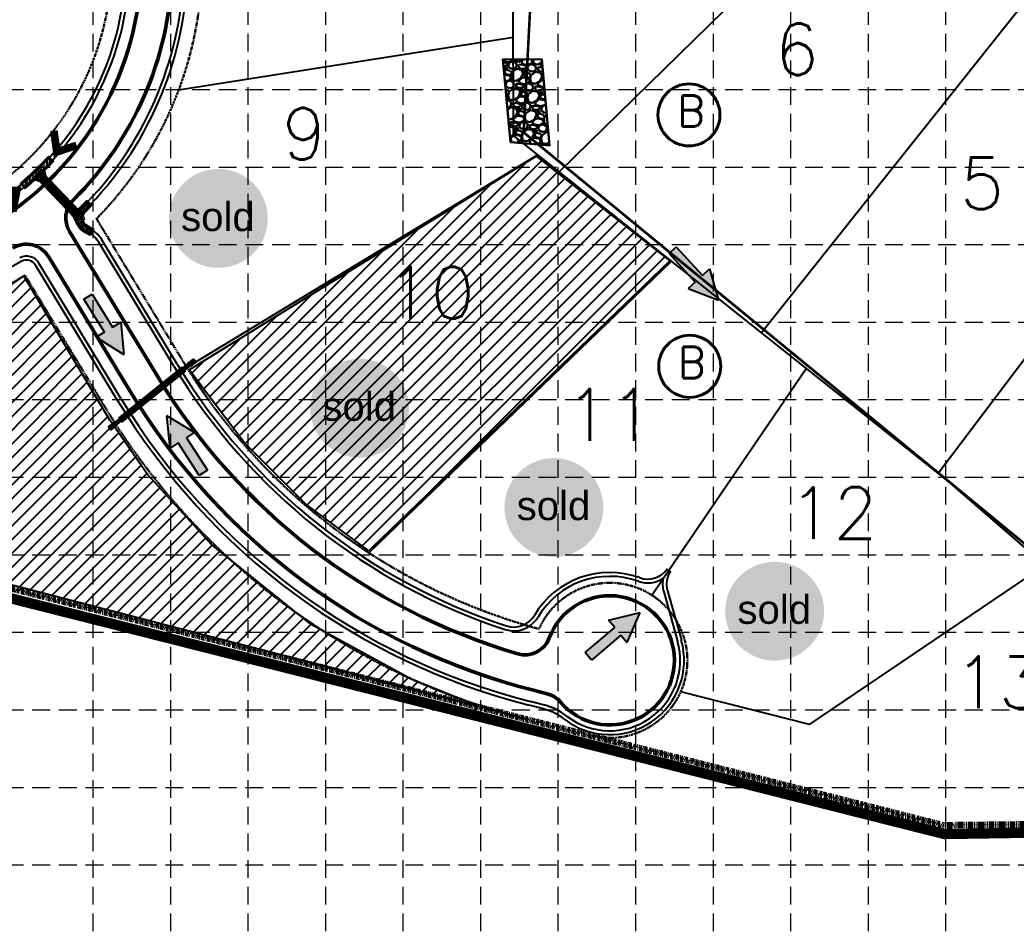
# Model space of a CAD drawing. Header units: inches. Extents: x 8856 to 12702, y 4190 to 6596.
# Drawn here: x 10003 to 10774, y 5282 to 5987 of the extents above; entities that cross this region are included whole.
import ezdxf
from ezdxf.enums import TextEntityAlignment as Align

# ---------------------------------------------------------------- set-up
doc = ezdxf.new("R2010")
doc.units = ezdxf.units.IN
doc.header["$MEASUREMENT"] = 0
for name, pattern in [('CENTER2', [1.125, 0.75, -0.125, 0.125, -0.125]), ('HIDDEN', [0.375, 0.25, -0.125]), ('PHANTOM2', [1.25, 0.625, -0.125, 0.125, -0.125, 0.125, -0.125])]:
    doc.linetypes.add(name, pattern=pattern)
for name, color, linetype in [('BASE', 7, 'Continuous'), ('GRID', 254, 'HIDDEN'), ('LIMITS OF DISTURBANCE', 1, 'HIDDEN'), ('P-DITCH-BOT', 7, 'Continuous'), ('P-LOT-LNS', 150, 'Continuous'), ('P-STM-CL', 7, 'CENTER2'), ('P-STM-HDWL', 7, 'Continuous'), ('P-SW-CONC', 7, 'Continuous'), ('PHASE LINE', 7, 'Continuous'), ('SILT FENCE', 200, 'Continuous'), ('SODDED LOT', 2, 'Continuous')]:
    doc.layers.add(name, color=color, linetype=linetype)
for name, color, linetype, lineweight in [('block number', 7, 'Continuous', 40), ('BOUNDARY', 150, 'PHANTOM2', 90), ('lot number', 7, 'Continuous', 35), ('P-CHANNEL-CL', 7, 'CENTER2', 50), ('P-EP', 7, 'Continuous', 50), ('P-RIPRAP', 7, 'Continuous', 30), ('P-ROCK-RIPRAP', 7, 'Continuous', 30), ('P-ROW', 150, 'PHANTOM2', 30), ('P-STM', 7, 'Continuous', 60)]:
    doc.layers.add(name, color=color, linetype=linetype, lineweight=lineweight)
doc.styles.add('L100', font='simplex', dxfattribs={"height": 10})
doc.styles.add('L120', font='simplex', dxfattribs={"height": 12})
doc.styles.add('ryland', font='ARIAL.TTF', dxfattribs={"height": 25})
pattern_1 = [(50, (0, 0), (3.5863009, -0.3137607), [0.375, -4.125]), (355, (0, 0), (-0.6937567, 3.7609607), [0.3, -3.3]), (100.4514, (0.299, -0.026), (2.8925469, 3.4471977), [0.318701, -3.5057106]), (46.1842, (0, 1), (5.3362052, -0.827595), [0.5625, -6.1875]), (96.6356, (0.4447, 0.931), (4.6733135, 4.8705894), [0.4780514, -5.258565]), (351.1842, (0, 1), (4.6733097, 4.870593), [0.45, -4.95]), (21, (0.5, 0.75), (2.98453526, -2.01309445), [0.375, -4.125]), (326, (0.5, 0.75), (1.2165767, 3.6257502), [0.3, -3.3]), (71.4514, (0.7487, 0.5822), (4.2011131, 1.6126525), [0.318701, -3.5057106]), (37.5, (0, 0), (0.06079928, 1.66446927), [0, -3.26, 0, -3.35, 0, -3.3125]), (7.5, (0, 0), (1.3153477, 1.97205856), [0, -1.91, 0, -3.185, 0, -1.2625]), (327.5, (-1.115, 0), (2.66911218, -0.11277436), [0, -1.25, 0, -3.9, 0, -5.175]), (317.5, (-1.615, 0), (2.91593085, 0.5005249), [0, -1.625, 0, -2.59, 0, -3.675])]

# ---------------------------------------------------------------- blocks, each defined once
blk = doc.blocks.new('TF')
for p, q in [((0.1612, 0.0201), (0.1612, 0.0601)), ((0.1612, 0.0601), (0.2812, 0.0001)), ((0.0012, -0.0199), (0.0012, 0.0201)), ((0.0012, 0.0201), (0.1612, 0.0201)), ((0.1612, -0.0599), (0.2812, 0.0001)), ((0.1612, -0.0199), (0.0012, -0.0199)), ((0.1612, -0.0199), (0.1612, -0.0599))]:
    blk.add_line(p, q)
for points in [[(0.1612, -0.0599), (0.1612, 0.0601), (0.2812, 0.0001), (0.1612, 0.0601)], [(0.0012, 0.0201), (0.0012, -0.0199), (0.1612, 0.0201), (0.1612, -0.0199)]]:
    blk.add_solid(points)
blk = doc.blocks.new('arrow')
at = {"xscale": 192.0000000000001, "yscale": 192, "zscale": 192, "rotation": 89.54514789520785}
blk.add_blockref('TF', (-0.41, -54), dxfattribs=at)
blk = doc.blocks.new('A$C3F6A6B97')
at = {"layer": 'P-ROCK-RIPRAP'}
h = blk.add_hatch(dxfattribs=at)
h.set_pattern_fill('GRAVEL', color=1, scale=2.8, style=0)
h.set_pattern_definition([(228.0128, (-6377.07306, -4239.19332), (-22.39999505, -25.2000037565), [0.3767008, -37.2934464]), (184.9697, (-6377.32506, -4239.47332), (33.6000029442, 2.7999756596), [0.6464304, -63.99659]), (132.5104, (-6377.96906, -4239.52932), (27.9999740114, -30.800024287), [0.4558064, -45.1248896]), (267.2737, (-6379.06106, -4240.22932), (2.7999888496, 56.000000826), [0.5886664, -58.2779624]), (292.8337, (-6379.08906, -4240.81732), (-14.0000277352, 33.599989953), [0.577234, -57.1462444]), (357.2737, (-6378.86506, -4241.34932), (-56.000000826, 2.7999888496), [0.5886664, -58.2779624]), (37.6942, (-6378.27706, -4241.37732), (-36.4000205677, -27.9999731344), [0.7784812, -77.0695772]), (72.2553, (-6377.66106, -4240.90132), (19.6000301356, 61.5999894475), [0.7349664, -72.7616988]), (121.4296, (-6377.43706, -4240.20132), (-22.4000230557, 36.3999861022), [0.59066, -58.4754044]), (175.2364, (-6377.74506, -4239.69732), (30.80000265, -2.7999762915), [0.6743296, -33.0421364]), (222.3974, (-6378.41706, -4239.64132), (-33.600020583, -30.7999778296), [0.8720544, -86.33345]), (138.8141, (-6376.28906, -4240.25732), (-19.600008251, 16.799992477), [0.2976428, -29.4667632]), (171.4692, (-6376.51306, -4240.06132), (36.3999951975, -5.600022148), [0.5662636, -56.0602308]), (225, (-6377.073, -4239.9773), (-3e-16, -2.80000087), [0.3959788, -3.5638176]), (203.1986, (-6377.26906, -4239.64132), (13.999999246, 5.60000371), [0.2132424, -21.110922]), (291.8014, (-6377.46506, -4239.7253), (-2.79999975, 8.400000764), [0.3015684, -14.7768936]), (30.9638, (-6377.35306, -4240.0053), (8.399994462, 5.600006954), [0.4898012, -15.8368644]), (161.5651, (-6376.9331, -4239.7533), (5.60000122, -2.79999553), [0.3541748, -8.5002036]), (16.3895, (-6379.08906, -4239.72532), (28.0000061556, 8.3999795875), [0.49616, -49.119966]), (70.3462, (-6378.61306, -4239.58532), (-11.1999866926, -30.8000059797), [0.4162508, -41.2087424]), (293.1986, (-6376.93306, -4239.19332), (-5.60000371, 13.999999246), [0.426482, -20.8976824]), (343.6105, (-6376.76506, -4239.58532), (-28.0000061556, 8.3999795875), [0.49616, -49.119966]), (339.444, (-6379.08906, -4241.46132), (-14.000005165, 5.59998879), [0.478464, -23.4447472]), (294.7751, (-6378.64106, -4241.62932), (-13.99997813, 30.800009581), [0.4008984, -39.6890004]), (66.8014, (-6376.90506, -4241.99332), (5.60000371, 13.999999246), [0.426482, -20.8976824]), (17.354, (-6376.73706, -4241.60132), (-36.4000056535, -11.1999846063), [0.4693668, -46.4671872]), (69.444, (-6378.27706, -4241.99332), (-5.59998879, -14.000005165), [0.239232, -23.6839792]), (101.3099, (-6377.07306, -4241.9933), (-2.79999337, 11.200002106), [0.142772, -14.1344812]), (165.9638, (-6377.10106, -4241.8533), (8.40000153, -2.79999456), [0.577234, -10.96746]), (186.009, (-6377.66106, -4241.71332), (27.9999993025, 2.799998089), [0.53494, -52.9589844]), (303.6901, (-6377.3531, -4240.2573), (-2.80000374, 5.59999876), [0.4038216, -9.6917212]), (353.1572, (-6377.12906, -4240.59332), (47.5999982233, -5.6000223942), [0.7050232, -69.7971764]), (60.9454, (-6376.42906, -4240.67732), (-11.200000076, -19.600001077), [0.2882768, -28.5394872]), (90, (-6376.289, -4240.4253), (-2.8, 2.8), [0.168, -2.632]), (120.2564, (-6377.71706, -4241.62932), (11.199985683, -19.6000068764), [0.3889872, -38.509856]), (48.0128, (-6377.91306, -4241.29332), (22.39999505, 25.2000037565), [0.7534016, -36.9167456]), (0, (-6377.409, -4240.7333), (2.8, 2.8), [0.728, -2.072]), (325.3048, (-6376.68106, -4240.73332), (-27.999983925, 19.600024107), [0.4427192, -43.8291672]), (254.0546, (-6376.31706, -4240.98532), (-2.79999969, -11.200000355), [0.4076856, -19.9766224]), (207.646, (-6376.42906, -4241.37732), (-53.1999882601, -28.0000215969), [0.663782, -65.7145272]), (175.4261, (-6377.01706, -4241.68532), (-36.4000015633, 2.7999854433), [0.7022372, -69.5214072])])
h.paths.add_polyline_path([(5.12, 94.57), (1.74, 93.69), (0, 100.47), (3.39, 101.36)])
h = blk.add_hatch(dxfattribs=at)
h.set_pattern_fill('GRAVEL', color=1, scale=2.8, style=0)
h.set_pattern_definition([(228.0128, (-6374.25368, -4250.21347), (-22.39999505, -25.2000037565), [0.3767008, -37.2934464]), (184.9697, (-6374.50568, -4250.49347), (33.6000029442, 2.7999756596), [0.6464304, -63.99659]), (132.5104, (-6375.14968, -4250.54947), (27.9999740114, -30.800024287), [0.4558064, -45.1248896]), (267.2737, (-6376.24168, -4251.24947), (2.7999888496, 56.000000826), [0.5886664, -58.2779624]), (292.8337, (-6376.26968, -4251.83747), (-14.0000277352, 33.599989953), [0.577234, -57.1462444]), (357.2737, (-6376.04568, -4252.36947), (-56.000000826, 2.7999888496), [0.5886664, -58.2779624]), (37.6942, (-6375.45768, -4252.39747), (-36.4000205677, -27.9999731344), [0.7784812, -77.0695772]), (72.2553, (-6374.84168, -4251.92147), (19.6000301356, 61.5999894475), [0.7349664, -72.7616988]), (121.4296, (-6374.61768, -4251.22147), (-22.4000230557, 36.3999861022), [0.59066, -58.4754044]), (175.2364, (-6374.92568, -4250.71747), (30.80000265, -2.7999762915), [0.6743296, -33.0421364]), (222.3974, (-6375.59768, -4250.66147), (-33.600020583, -30.7999778296), [0.8720544, -86.33345]), (138.8141, (-6373.46968, -4251.27747), (-19.600008251, 16.799992477), [0.2976428, -29.4667632]), (171.4692, (-6373.69368, -4251.08147), (36.3999951975, -5.600022148), [0.5662636, -56.0602308]), (225, (-6374.2537, -4250.9975), (-3e-16, -2.80000087), [0.3959788, -3.5638176]), (203.1986, (-6374.44968, -4250.66147), (13.999999246, 5.60000371), [0.2132424, -21.110922]), (291.8014, (-6374.6457, -4250.74547), (-2.79999975, 8.400000764), [0.3015684, -14.7768936]), (30.9638, (-6374.5337, -4251.02547), (8.399994462, 5.600006954), [0.4898012, -15.8368644]), (161.5651, (-6374.1137, -4250.7735), (5.60000122, -2.79999553), [0.3541748, -8.5002036]), (16.3895, (-6376.26968, -4250.74547), (28.0000061556, 8.3999795875), [0.49616, -49.119966]), (70.3462, (-6375.79368, -4250.60547), (-11.1999866926, -30.8000059797), [0.4162508, -41.2087424]), (293.1986, (-6374.11368, -4250.21347), (-5.60000371, 13.999999246), [0.426482, -20.8976824]), (343.6105, (-6373.94568, -4250.60547), (-28.0000061556, 8.3999795875), [0.49616, -49.119966]), (339.444, (-6376.26968, -4252.48147), (-14.000005165, 5.59998879), [0.478464, -23.4447472]), (294.7751, (-6375.82168, -4252.64947), (-13.99997813, 30.800009581), [0.4008984, -39.6890004]), (66.8014, (-6374.08568, -4253.01347), (5.60000371, 13.999999246), [0.426482, -20.8976824]), (17.354, (-6373.91768, -4252.62147), (-36.4000056535, -11.1999846063), [0.4693668, -46.4671872]), (69.444, (-6375.45768, -4253.01347), (-5.59998879, -14.000005165), [0.239232, -23.6839792]), (101.3099, (-6374.2537, -4253.0135), (-2.79999337, 11.200002106), [0.142772, -14.1344812]), (165.9638, (-6374.2817, -4252.8735), (8.40000153, -2.79999456), [0.577234, -10.96746]), (186.009, (-6374.84168, -4252.73347), (27.9999993025, 2.799998089), [0.53494, -52.9589844]), (303.6901, (-6374.5337, -4251.2775), (-2.80000374, 5.59999876), [0.4038216, -9.6917212]), (353.1572, (-6374.30968, -4251.61347), (47.5999982233, -5.6000223942), [0.7050232, -69.7971764]), (60.9454, (-6373.60968, -4251.69747), (-11.200000076, -19.600001077), [0.2882768, -28.5394872]), (90, (-6373.4697, -4251.4455), (-2.8, 2.8), [0.168, -2.632]), (120.2564, (-6374.89768, -4252.64947), (11.199985683, -19.6000068764), [0.3889872, -38.509856]), (48.0128, (-6375.09368, -4252.31347), (22.39999505, 25.2000037565), [0.7534016, -36.9167456]), (0, (-6374.5897, -4251.7535), (2.8, 2.8), [0.728, -2.072]), (325.3048, (-6373.86168, -4251.75347), (-27.999983925, 19.600024107), [0.4427192, -43.8291672]), (254.0546, (-6373.49768, -4252.00547), (-2.79999969, -11.200000355), [0.4076856, -19.9766224]), (207.646, (-6373.60968, -4252.39747), (-53.1999882601, -28.0000215969), [0.663782, -65.7145272]), (175.4261, (-6374.19768, -4252.70547), (-36.4000015633, 2.7999854433), [0.7022372, -69.5214072])])
h.paths.add_polyline_path([(27.36, 7.67), (29.09, 0.88), (25.7, 0), (23.97, 6.78)])
at = {"layer": 'P-ROCK-RIPRAP', "color": 1}
blk.add_lwpolyline([(5.12, 94.57), (1.74, 93.69), (0, 100.47), (3.39, 101.36), (5.12, 94.57)], dxfattribs=at)
blk.add_lwpolyline([(27.36, 7.67), (29.09, 0.88), (25.7, 0), (23.97, 6.78)], close=True, dxfattribs=at)
at = {"layer": 'P-STM'}
for points in [[(3.65, 88.32), (23.06, 12.44)], [(4.67, 88.58), (24.08, 12.69)], [(5.01, 88.67), (24.42, 12.78)], [(6.02, 88.93), (25.44, 13.03)]]:
    blk.add_lwpolyline(points, dxfattribs=at)
at = {"layer": 'P-STM-CL'}
blk.add_lwpolyline([(3.43, 94.13), (25.66, 7.22)], dxfattribs=at)
at = {"layer": 'P-STM-HDWL'}
for p, q in [((4.76, 94.47), (2.04, 93.78)), ((2.04, 93.78), (3.66, 87.6)), ((2.21, 93.82), (3.65, 88.32)), ((4.63, 94.26), (2.26, 93.65)), ((4.94, 93.08), (2.57, 92.47)), ((4.99, 92.91), (2.61, 92.3)), ((5.3, 91.72), (2.92, 91.11)), ((5.34, 91.55), (2.97, 90.94)), ((5.65, 90.37), (3.28, 89.76)), ((5.69, 90.2), (3.32, 89.59)), ((6.02, 88.93), (3.65, 88.32)), ((3.66, 87.6), (6.37, 88.29)), ((4.59, 94.43), (6.02, 88.93)), ((6.37, 88.29), (4.76, 94.47)), ((25.43, 13.75), (22.72, 13.07)), ((22.72, 13.07), (24.3, 6.88)), ((23.06, 12.44), (25.44, 13.03)), ((24.46, 6.92), (23.06, 12.44)), ((23.38, 11.16), (25.76, 11.76)), ((23.43, 10.99), (25.81, 11.59)), ((23.73, 9.81), (26.11, 10.4)), ((23.77, 9.64), (26.15, 10.23)), ((27.01, 7.56), (25.43, 13.75)), ((26.84, 7.52), (25.44, 13.03)), ((24.08, 8.45), (26.45, 9.04)), ((24.12, 8.28), (26.5, 8.87)), ((24.3, 6.88), (27.01, 7.56)), ((24.42, 7.09), (26.8, 7.69))]:
    blk.add_line(p, q, dxfattribs=at)
blk = doc.blocks.new('Sold')
h = blk.add_hatch(color=7)
h.paths.add_polyline_path([(38.78, 18.77, 1), (0.52, 18.77, 1)])
h.paths.add_polyline_path([(2.42, 10.89), (36.59, 10.89), (36.59, 27.86), (2.42, 27.86)], flags=24)
at = {"layer": 'BASE', "color": 7, "style": 'ryland'}
blk.add_text('sold', height=11.127, dxfattribs=at).set_placement((19.5, 13.9), align=Align.CENTER)

msp = doc.modelspace()

# ---------------------------------------------------------------- hatches: boundary and pattern name
at = {"layer": 'P-RIPRAP'}
h = msp.add_hatch(dxfattribs=at)
h.set_pattern_fill('AR-CONC', color=256, scale=0.5, style=0)
h.set_pattern_definition(pattern_1)
edge = h.paths.add_edge_path()
edge.add_arc((9859, 6032.63), 230.05, 315.01744, 317.5426)
edge.add_line((10028.72, 5877.34), (10025.03, 5880.72))
edge.add_arc((9859.04, 6032.62), 225, 313.75607, 317.53659, ccw=False)
edge.add_arc((9859.04, 6032.62), 225, 309.97548, 313.75607, ccw=False)
edge.add_line((10003.6, 5860.19), (10006.81, 5856.36))
edge.add_arc((9859.04, 6032.62), 230, 309.97548, 312.50007)
edge.add_line((10014.43, 5863.04), (10018.35, 5861.9))
edge.add_arc((9859.04, 6032.62), 233.5, 313.01991, 313.26531)
edge.add_line((10019.08, 5862.58), (10015.97, 5865.84))
edge.add_line((10015.97, 5865.84), (10018.86, 5868.6))
edge.add_line((10018.86, 5868.6), (10021.97, 5865.35))
edge.add_arc((9859.04, 6032.62), 233.5, 314.24683, 314.49222)
edge.add_line((10022.68, 5866.05), (10021.71, 5870.01))
h = msp.add_hatch(dxfattribs=at)
h.set_pattern_fill('AR-CONC', color=256, scale=0.5, style=0)
h.set_pattern_definition(pattern_1)
edge = h.paths.add_edge_path()
edge.add_line((10048.23, 5827.02), (10049.95, 5824.76))
edge.add_line((10049.95, 5824.76), (10051.93, 5823.19))
edge.add_line((10051.93, 5823.19), (10057.22, 5820.38))
edge.add_line((10057.22, 5820.38), (10059.99, 5824.54))
edge.add_line((10059.99, 5824.54), (10055.85, 5826.82))
edge.add_line((10055.85, 5826.82), (10053.84, 5827.97))
edge.add_line((10053.84, 5827.97), (10052.5, 5829.62))
edge.add_arc((10058.48, 5833.25), 7, 135.0106, 211.26633, ccw=False)
edge.add_arc((9859.04, 6032.62), 275, 315.0106, 316.46249)
edge.add_line((10058.4, 5843.19), (10054.77, 5846.63))
edge.add_arc((9859.04, 6032.62), 270, 315.01984, 316.46249, ccw=False)
edge.add_arc((10054.19, 5836.85), 6.44, 130.22179, 145.84703)
edge.add_arc((10048.03, 5841.02), 1, 223.75607, 325.84703, ccw=False)
edge.add_line((10047.31, 5840.33), (10046.38, 5841.3))
edge.add_line((10046.38, 5841.3), (10045.66, 5840.61))
edge.add_line((10045.66, 5840.61), (10048.77, 5837.36))
edge.add_line((10048.77, 5837.36), (10045.88, 5834.59))
edge.add_line((10045.88, 5834.59), (10042.77, 5837.84))
edge.add_line((10042.77, 5837.84), (10042.05, 5837.15))
edge.add_line((10042.05, 5837.15), (10044.83, 5834.25))
edge.add_arc((10044.11, 5833.56), 1, 17.20597, 43.75607, ccw=False)
edge.add_arc((10072.02, 5842.2), 28.22, 197.20597, 212.58343)
at = {"layer": 'P-ROCK-RIPRAP'}
h = msp.add_hatch(dxfattribs=at)
h.set_pattern_fill('GRAVEL', color=1, scale=15, angle=-8.12507, style=0)
h.set_pattern_definition([(219.887735, (-747.9475, 1343.6365), (-137.87554109, -116.68476438), [2.01804, -199.78632]), (176.844635, (-749.496, 1342.3424), (180.313158173, -10.590880796), [3.46302, -342.838875]), (124.385335, (-752.9537, 1342.533), (125.17396876, -184.54397501), [2.44182, -241.74048]), (259.148635, (-759.275, 1339.64746), (57.249667543, 294.86857484), [3.15357, -312.20337]), (284.708635, (-759.8687, 1336.5503), (-48.807120592, 188.793188146), [3.092325, -306.140595]), (349.148635, (-759.0836, 1333.5593), (-294.86857484, 57.249667543), [3.15357, -312.20337]), (29.569135, (-755.9864, 1332.9656), (-214.242812312, -120.933937204), [4.170435, -412.872735]), (64.130235, (-752.3591, 1335.0236), (150.586480666, 311.847251763), [3.93732, -389.794815]), (113.304535, (-750.64116, 1338.56634), (-91.235370362, 210.002637606), [3.16425, -313.261095]), (167.111335, (-751.893, 1341.4724), (161.22373443, -38.16946858), [3.61248, -177.011445]), (214.272335, (-755.41445, 1342.27823), (-201.513401965, -137.903405797), [4.67172, -462.500625]), (130.689035, (-744.5953, 1337.4001), (-91.2259622, 103.93664344), [1.594515, -157.85766]), (163.344135, (-745.63484, 1338.6092), (188.80250301, -57.259164696), [3.033555, -300.322665]), (216.87493, (-748.541, 1339.479), (-2.1200155, -14.849433), [2.121315, -19.09188]), (195.073535, (-749.3262, 1341.409), (78.48717275, 19.09880364), [1.14237, -113.094225]), (283.676335, (-750.4292, 1341.112), (-8.48938235, 46.66830526), [1.615545, -79.16193]), (22.838735, (-750.0473, 1339.5422), (48.78829215, 23.3388542), [2.623935, -84.840345]), (153.440035, (-747.629, 1340.5606), (27.5788527, -19.0894358), [1.897365, -45.536805]), (8.264435, (-759.0419, 1342.34155), (154.85435021, 23.34802501), [2.658, -263.142675]), (62.221135, (-756.4115, 1342.7236), (-82.71781279, -154.86369963), [2.229915, -220.76112]), (285.073535, (-747.205, 1343.5305), (-19.09880364, 78.48717275), [2.284725, -111.95187]), (335.485435, (-746.6109, 1341.3244), (-142.13429196, 65.74833154), [2.658, -263.142675]), (331.318935, (-760.3563, 1333.1349), (-70.00715038, 40.29887645), [2.5632, -125.59686]), (286.650035, (-758.1076, 1331.9047), (-50.92685752, 173.94382584), [2.14767, -212.619645]), (58.676335, (-749.1766, 1328.66), (40.2989511, 70.0071077), [2.284725, -111.95187]), (9.228935, (-747.9888, 1330.6116), (-201.52265274, -31.83743627), [2.514465, -248.93136]), (61.318935, (-756.4528, 1329.6987), (-40.29887645, -70.00715038), [1.2816, -126.87846]), (93.184835, (-750.0675, 1328.787), (-6.36933265, 61.5177364), [0.76485, -75.720435]), (157.838735, (-750.11, 1329.5508), (42.4282839, -21.2094457), [3.092325, -58.75425]), (177.883935, (-752.9739, 1330.71725), (150.614298154, -6.350729367), [2.86575, -283.708845]), (295.565035, (-750.238, 1338.2058), (-10.6094199, 31.8188688), [2.16333, -51.919935]), (345.032135, (-749.3045, 1336.2542), (248.200234248, -65.739227734), [3.77691, -373.913445]), (52.820335, (-745.6558, 1335.2787), (-74.23782062, -95.46594812), [1.54434, -152.89011]), (81.87493, (-744.722, 1336.509), (-12.729414, 16.969444), [0.9, -14.1]), (112.131335, (-753.2073, 1331.2051), (44.55753022, -112.42608698), [2.08386, -206.3028]), (39.887735, (-753.9924, 1333.1355), (137.87554109, 116.68476438), [4.03608, -197.76828]), (351.87493, (-750.895, 1335.724), (16.969444, 12.729414), [3.9, -11.1]), (317.179735, (-747.0346, 1335.17255), (-133.65408091, 125.14626619), [2.37171, -234.79911]), (245.929535, (-745.295, 1333.5605), (-23.3294869, -57.27770263), [2.18403, -107.01762]), (199.520935, (-746.1858, 1331.5664), (-303.33925073, -108.214129517), [3.555975, -352.04211]), (167.301035, (-749.53735, 1330.37814), (-190.922579423, 42.409546013), [3.761985, -372.43611])])
h.paths.add_polyline_path([(10376.85, 5956.4), (10382.38, 5893.33), (10412.84, 5889.37), (10406.99, 5956.15)])
at = {"layer": 'P-SW-CONC'}
h = msp.add_hatch(dxfattribs=at)
h.set_pattern_fill('ANSI31', color=256, scale=40, angle=30, style=0)
edge = h.paths.add_edge_path()
edge.add_arc((10482.68, 5689.6), 469.5, 40.29819, 60.02503, ccw=False)
edge.add_line((10840.76, 5993.25), (10931.09, 5886.74))
edge.add_arc((11282.3, 6184.57), 460.5, 220.29819, 227.5663)
edge.add_line((10971.59, 5844.7), (11115.85, 5712.81))
edge.add_arc((11257.89, 5868.17), 210.5, 227.5663, 251.85716)
edge.add_line((11192.34, 5668.13), (11371.97, 5609.27))
edge.add_line((11371.97, 5609.27), (11371.98, 5605.06))
edge.add_line((11371.98, 5605.06), (11191.09, 5664.33))
edge.add_arc((11257.89, 5868.17), 214.5, 227.5663, 251.85716, ccw=False)
edge.add_line((11113.15, 5709.85), (10968.89, 5841.74))
edge.add_arc((11282.3, 6184.57), 464.5, 220.29819, 227.5663, ccw=False)
edge.add_line((10928.03, 5884.15), (10837.71, 5990.67))
edge.add_arc((10482.68, 5689.6), 465.5, 40.29819, 60.86464)
edge.add_line((10709.32, 6096.2), (10717.25, 6096.3))
at = {"layer": 'SODDED LOT'}
h = msp.add_hatch(dxfattribs=at)
h.set_pattern_fill('ANSI31', color=256, scale=60, style=0)
h.paths.add_polyline_path([(10273.05, 5575.81), (10224.18, 5611.97), (10176.58, 5659.54), (10134.06, 5715.99), (10402.64, 5881.18), (10505.97, 5800.32), (10275.54, 5578.33)])
h = msp.add_hatch(dxfattribs=at)
h.set_pattern_fill('ANSI31', color=256, scale=60, style=0)
h.paths.add_polyline_path([(10357.2, 5455.82), (10305.84, 5476.55), (10228.52, 5518.9), (10151.22, 5580.69), (10101.82, 5634.77), (10072.63, 5676.93), (10027.49, 5752.64), (10006, 5788.62), (9954.42, 5753.18), (9894.78, 5694.11), (9858.78, 5637.19), (9837.45, 5586.98), (9827.14, 5551.79), (9998.09, 5549.21)])

# ---------------------------------------------------------------- linework, layer by layer
at = {"layer": 'block number'}
for centre in [(10520.85, 5913.14), (10521.38, 5718.59)]:
    msp.add_circle(centre, 24, dxfattribs=at)
at = {"layer": 'BOUNDARY', "color": 7}
for p, q in [((9995.13, 5547.14), (10717.81, 5363.59)), ((10717.81, 5363.59), (11025.09, 5366.87))]:
    msp.add_line(p, q, dxfattribs=at)
at = {"layer": 'GRID', "color": 252, "linetype": 'HIDDEN', "lineweight": 0, "ltscale": 55}
for p, q in [((10059.45, 6532.81), (10059.45, 4432.54)), ((10119.45, 6532.81), (10119.45, 4432.54)), ((10179.45, 6532.81), (10179.45, 4432.54)), ((10239.45, 6532.81), (10239.45, 4432.54)), ((10299.45, 6532.81), (10299.45, 4432.54)), ((10359.45, 6532.81), (10359.45, 4432.54)), ((10419.45, 6532.81), (10419.45, 4432.54)), ((10479.45, 6532.81), (10479.45, 4432.54)), ((10539.45, 6532.81), (10539.45, 4432.54)), ((10599.45, 6532.81), (10599.45, 4432.54)), ((10659.45, 6532.81), (10659.45, 4432.54)), ((10719.45, 6532.81), (10719.45, 4432.54)), ((8919.45, 5932.81), (12639.45, 5932.81)), ((8919.45, 5872.81), (12639.45, 5872.81)), ((8919.45, 5812.81), (12639.45, 5812.81)), ((8919.45, 5752.81), (12639.45, 5752.81)), ((8919.45, 5692.81), (12639.45, 5692.81)), ((8919.45, 5632.81), (12639.45, 5632.81)), ((8919.45, 5572.81), (12639.45, 5572.81)), ((8919.45, 5512.81), (12639.45, 5512.81)), ((8919.45, 5452.81), (12639.45, 5452.81)), ((8919.45, 5392.81), (12639.45, 5392.81)), ((8919.45, 5332.81), (12639.45, 5332.81))]:
    msp.add_line(p, q, dxfattribs=at)
at = {"layer": 'LIMITS OF DISTURBANCE', "ltscale": 200, "const_width": 8}
msp.add_lwpolyline([(11374.53, 6474.12), (9473.92, 6469.92), (9449.05, 6469.92), (9450.43, 6251.84), (9120.13, 6251.79), (9082.79, 6216.33), (9285.63, 5442.81), (9349.22, 5467.17), (9750.66, 5472.54), (9807.69, 5496.54), (9835.3, 5545.73), (9991.57, 5540.19), (10718.44, 5356.69), (11061.66, 5362.07)], dxfattribs=at)
at = {"layer": 'P-CHANNEL-CL', "color": 5, "const_width": 2}
msp.add_lwpolyline([(10386.72, 6155.75), (10399.93, 6034.08), (10392.86, 5899.59), (11045.2, 5364.11)], dxfattribs=at)
at = {"layer": 'P-DITCH-BOT', "color": 5}
for p, q in [((10122.21, 5718.67), (10063.72, 5814.99)), ((10124.77, 5720.23), (10066.29, 5816.54)), ((10081.18, 5693.76), (10017.55, 5798.54)), ((10081.18, 5693.76), (10017.55, 5798.54)), ((10078.62, 5692.2), (10014.99, 5796.99)), ((10078.62, 5692.2), (10014.99, 5796.99)), ((10501.25, 5544.09), (10512.04, 5505.9)), ((10504.13, 5544.9), (10514.93, 5506.72)), ((10407.99, 5456.72), (10398.24, 5459.2)), ((10407.22, 5453.83), (10397.17, 5456.38))]:
    msp.add_line(p, q, dxfattribs=at)
for centre, radius, start, end in [((9859.04, 6032.62), 226, 313.75607, 357.72434), ((9859, 6032.63), 229.05, 314.26296, 357.72207), ((9859.04, 6032.62), 271, 315.0106, 357.72434), ((9859.04, 6032.62), 274, 315.0106, 357.72434), ((9859.04, 6032.62), 226, 299.6889, 313.75607), ((9859.04, 6032.62), 229, 299.6889, 313.27653), ((10056.45, 5835.66), 7.86, 136.92574, 167.49473), ((10058.48, 5833.25), 8, 135.0106, 247.51565), ((10070.7, 5841.7), 25.81, 195.98504, 211.98585), ((10046.63, 5804.61), 20, 31.26633, 67.51565), ((10046.63, 5804.61), 23, 31.26633, 67.51565), ((10180.98, 5467.94), 376, 118.01162, 166.43532), ((10008.15, 5792.83), 11, 31.26633, 118.01162), ((10008.15, 5792.83), 8, 31.26633, 118.01162), ((10526.51, 5964.16), 473, 211.26633, 251.7699), ((10526.51, 5964.16), 470, 211.26633, 251.7699), ((10526.51, 5964.16), 524, 211.26633, 255.70912), ((10526.51, 5964.16), 521, 211.26633, 255.74681), ((10488.89, 5572.47), 18.5, 250.20648, 325.71298), ((10521.94, 5549.94), 18.5, 145.71298, 195.78465), ((10459.59, 5491.08), 68, 70.20648, 149.23474), ((10459.59, 5491.08), 65, 70.20648, 149.23474), ((10521.94, 5549.94), 21.5, 167.24189, 195.78465), ((10385.27, 5535.33), 21.5, 251.7699, 329.23474), ((10385.27, 5535.33), 18.5, 251.7699, 329.23474), ((10459.59, 5491.08), 57.5, 232.64794, 15.78465), ((10459.59, 5491.08), 54.5, 232.64794, 15.78465), ((10395.28, 5406.82), 48.5, 52.64794, 75.74879), ((10395.28, 5406.82), 51.5, 52.64794, 75.74879)]:
    msp.add_arc(centre, radius, start, end, dxfattribs=at)
at = {"layer": 'P-DITCH-BOT', "color": 5, "ltscale": 0.1}
for centre, radius, start, end in [((10058.48, 5833.25), 11, 208.34357, 247.51565), ((10488.89, 5572.47), 21.5, 250.20648, 304.18408)]:
    msp.add_arc(centre, radius, start, end, dxfattribs=at)
at = {"layer": 'P-EP'}
for p, q in [((10109.39, 5710.88), (10041.39, 5822.87)), ((10088.87, 5698.43), (10025.06, 5803.52)), ((10411.1, 5465.22), (10400.48, 5467.92))]:
    msp.add_line(p, q, dxfattribs=at)
for centre, radius, start, end in [((9859.04, 6032.62), 238, 299.6889, 357.72434), ((9859.04, 6032.62), 262, 315.0106, 357.72434), ((10058.48, 5833.25), 20, 135.0106, 211.26633), ((10007.96, 5793.14), 20, 31.26633, 121.87587), ((10526.51, 5964.16), 488, 211.26633, 253.54326), ((10526.51, 5964.16), 512, 211.26633, 255.74944), ((10459.59, 5491.08), 50, 220.26624, 159.72483), ((10393.93, 5515.34), 20, 253.54326, 339.72483), ((10406.18, 5445.84), 20, 40.26624, 75.74944)]:
    msp.add_arc(centre, radius, start, end, dxfattribs=at)
at = {"layer": 'P-LOT-LNS', "color": 7}
for p, q in [((10384.98, 5897.32), (10384.21, 6145.33)), ((10671.45, 6114.55), (10420.33, 5869.2)), ((10802.13, 6027.49), (10577.04, 5744.54)), ((10384.75, 5972.93), (10125.83, 5932.38)), ((10913.5, 5900.52), (10713.75, 5635.79)), ((10721.43, 5629.68), (10384.98, 5897.32)), ((10403.77, 5882.37), (10132.25, 5717.62)), ((10507.4, 5799.93), (10273.02, 5574.34)), ((10492.02, 5541.56), (10611.64, 5717.01)), ((11025.09, 5366.87), (10721.43, 5629.68)), ((10614.15, 5441.51), (10796.39, 5564.8)), ((10614.15, 5441.51), (10514.47, 5466.82))]:
    msp.add_line(p, q, dxfattribs=at)
at = {"layer": 'P-RIPRAP'}
for points in [[(10021.71, 5870.01, 0.011019), (10028.72, 5877.34), (10025.03, 5880.72, -0.016497), (10014.65, 5870.1, -0.016497), (10003.6, 5860.19), (10006.81, 5856.36, 0.011016), (10014.43, 5863.04), (10018.35, 5861.9, 0.001071), (10019.08, 5862.58), (10015.97, 5865.84), (10018.86, 5868.6), (10021.97, 5865.35, 0.001071), (10022.68, 5866.05), (10021.71, 5870.01)], [(10048.23, 5827.02), (10049.95, 5824.76), (10051.93, 5823.19), (10057.22, 5820.38), (10059.99, 5824.54), (10055.85, 5826.82), (10053.84, 5827.97), (10052.5, 5829.62, -0.345576), (10053.53, 5838.2, 0.006335), (10058.4, 5843.19), (10054.77, 5846.63, -0.006295), (10050.03, 5841.76, 0.068284), (10048.86, 5840.46, -0.477463), (10047.31, 5840.33), (10046.38, 5841.3), (10045.66, 5840.61), (10048.77, 5837.36), (10045.88, 5834.59), (10042.77, 5837.84), (10042.05, 5837.15), (10044.83, 5834.25, -0.116368), (10045.06, 5833.85, 0.067198), (10048.24, 5827)]]:
    msp.add_lwpolyline(points, format="xyb", dxfattribs=at)
at = {"layer": 'P-ROCK-RIPRAP', "color": 1, "flags": 128}
msp.add_lwpolyline([(10376.85, 5956.4), (10382.77, 5892.08), (10412.84, 5889.37), (10406.99, 5956.15)], close=True, dxfattribs=at)
at = {"layer": 'P-ROW', "color": 7, "flags": 128}
for points in [[(9387.38, 6158.96, -0.022461), (9473.9, 6163.8), (9590.47, 6165.08, -0.039367), (9820.28, 6149.5, 0.031803), (10078.01, 6128.11), (10073.87, 6024.08, -0.258783), (9965.53, 5845.84, 0.206846), (9758.12, 5569.97), (9754.57, 5555.26)], [(10444.82, 5432.93, 2.153), (10404.74, 5515.39, -0.192354), (10129.05, 5722.82), (10062.27, 5832.8, 0.186422), (10143.82, 6021.3), (10148.06, 6127.96, 0.032899), (10414.69, 6149.6, -0.259126), (10837.33, 5990.34), (10927.65, 5883.83, 0.031724), (10968.55, 5841.37), (11112.82, 5709.49, 0.106388), (11190.94, 5663.86, 0.106388)], [(10394.82, 5445.63, -0.196569), (10069.21, 5686.49), (10006.96, 5789.01, -0.006883), (10000.2, 5785.03, 0.206846), (9826.16, 5553.55), (9825.49, 5550.77), (9825.1, 5549.13)]]:
    msp.add_lwpolyline(points, format="xyb", dxfattribs=at)
at = {"layer": 'P-STM'}
msp.add_line((10048.77, 5837.36), (10045.88, 5834.59), dxfattribs=at)
for points in [[(10048.77, 5837.36), (10018.86, 5868.6), (10015.97, 5865.83), (10045.88, 5834.59)], [(10018.79, 5865.42), (10045.59, 5837.43)], [(10019.15, 5865.76), (10045.95, 5837.77)]]:
    msp.add_lwpolyline(points, dxfattribs=at)
for centre in [(10019.79, 5866.37), (10018.16, 5864.81), (10044.96, 5836.82), (10046.58, 5838.38)]:
    msp.add_ellipse(centre, major_axis=(-1.56, 1.63), ratio=0.388886, dxfattribs=at)
at = {"layer": 'P-STM-CL'}
for points in [[(10017.42, 5867.21), (10017.42, 5867.21), (10047.33, 5835.97)], [(10017.42, 5867.21), (10047.33, 5835.97)]]:
    msp.add_lwpolyline(points, dxfattribs=at)
at = {"layer": 'SILT FENCE', "const_width": 6}
for points in [[(10046.85, 5889.58), (10031.54, 5884.51), (10029.25, 5900.89)], [(9984.39, 5854.74), (10000.52, 5854.66), (9997.46, 5838.4)]]:
    msp.add_lwpolyline(points, dxfattribs=at)
at = {"layer": 'SODDED LOT'}
for points in [[(10273.05, 5575.81), (10224.18, 5611.97), (10176.58, 5659.54), (10134.06, 5715.99), (10402.64, 5881.18), (10505.97, 5800.32), (10275.54, 5578.33)], [(10357.2, 5455.82), (10305.84, 5476.55), (10228.52, 5518.9), (10151.22, 5580.69), (10101.82, 5634.77), (10072.63, 5676.93), (10027.49, 5752.64), (10006, 5788.62), (9954.42, 5753.18), (9894.78, 5694.11), (9858.78, 5637.19), (9837.45, 5586.98), (9827.14, 5551.79), (9998.09, 5549.21)]]:
    msp.add_lwpolyline(points, close=True, dxfattribs=at)

# ---------------------------------------------------------------- block references
at = {"color": 7, "zscale": 0.9755380923335906}
for p, xscale, yscale, rotation in [((10543.71, 5769.8), 0.9755380923337309, 0.975538092332549, 223.0110978041421), ((10083.35, 5727.85), 0.9755380923335922, 0.9755380923332562, 212.1938692324082), ((10116.62, 5680.31), 0.9755380923336202, 0.975538092333279, 33.07296165129844), ((10482.96, 5528.08), 0.975538092334249, 0.9755380923330961, 310.7131372002021)]:
    msp.add_blockref('arrow', p, dxfattribs=dict(at, xscale=xscale, yscale=yscale, rotation=rotation))
at = {"layer": 'P-CHANNEL-CL', "xscale": 0.8100000000000256, "yscale": 0.8099999999999454, "zscale": 0.81, "rotation": 294.299360495277}
msp.add_blockref('A$C3F6A6B97', (10063.06, 5690.65), dxfattribs=at)
at = {"layer": 'PHASE LINE', "xscale": 2, "yscale": 2, "zscale": 2}
for p in [(10117.26, 5795.5), (10226.61, 5648.64), (10376.98, 5571.8), (10547.84, 5491.55)]:
    msp.add_blockref('Sold', p, dxfattribs=at)

# ---------------------------------------------------------------- texts
at = {"layer": 'block number', "char_height": 24, "width": 100.9191, "attachment_point": 1, "style": 'L120'}
for insert in [(10511.61, 5928.12), (10512.14, 5733.56)]:
    msp.add_mtext('B', dxfattribs=dict(at, insert=insert))
at = {"layer": 'lot number', "style": 'L100'}
for s, p in [('6', (10604.29, 5943.84)), ('9', (10222.95, 5878.57)), ('5', (10747.72, 5840.24)), ('10', (10320.76, 5755.53)), ('11', (10459.57, 5661.07)), ('12', (10632.56, 5585.05)), ('13', (10760.44, 5454.15))]:
    msp.add_text(s, height=40, dxfattribs=at).set_placement(p, align=Align.CENTER)

doc.saveas('drawing.dxf')
